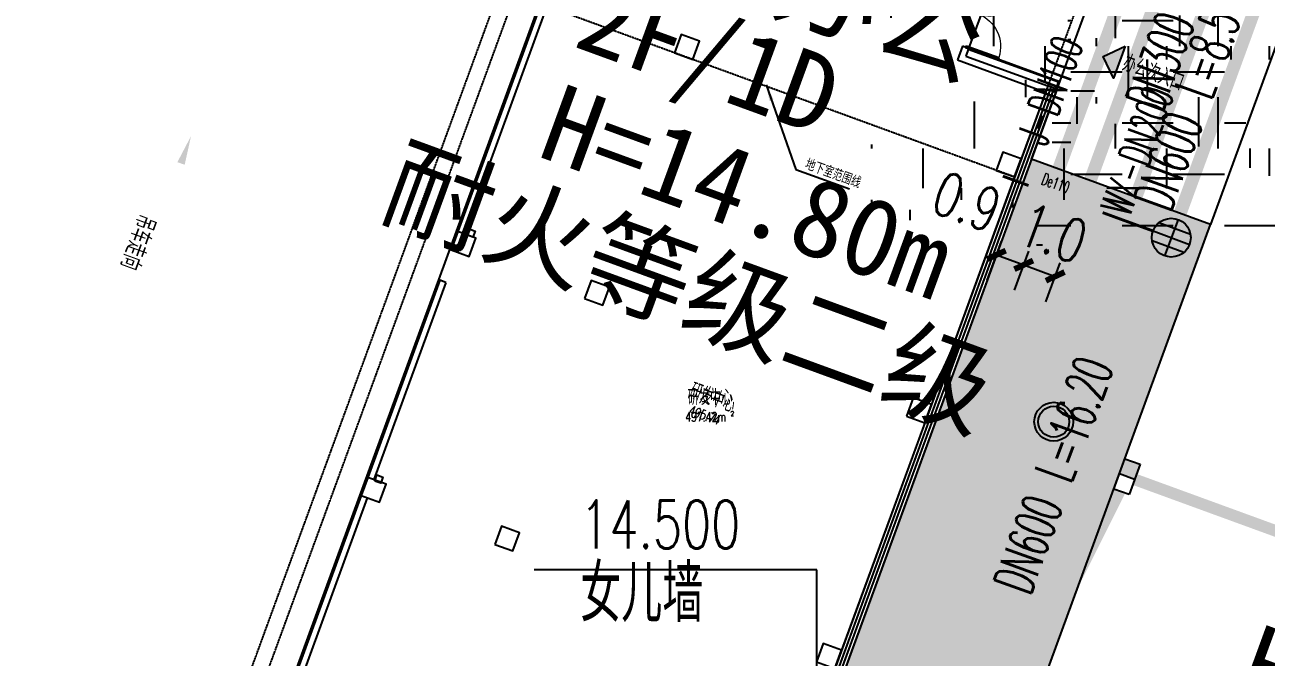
# Model space of a CAD drawing. Extents: x -111898 to 889894, y -2 to 1194865.
# Drawn here: x 712396 to 750796, y 981947 to 1001524 of the extents above; entities that cross this region are included whole.
import ezdxf

# ---------------------------------------------------------------- set-up
doc = ezdxf.new("R2010")
doc.units = 0
doc.header["$LTSCALE"] = 10
doc.header["$MEASUREMENT"] = 0
doc.linetypes.add('10平面$0$DASH', pattern=[0.35, 0.25, -0.1])
doc.layers.get('Defpoints').update_dxf_attribs({"color": 210})
for name, color, linetype in [('0-WALL', 252, 'Continuous'), ('1-单体雨水', 131, 'Continuous'), ('10平面$0$A-TEXT', 61, 'Continuous'), ('10平面$0$FH-tri', 180, 'Continuous'), ('10平面$0$WINDOW', 4, 'Continuous'), ('A-HATCH-1', 8, 'Continuous'), ('CURTWALL', 252, 'Continuous'), ('DIM_污水', 2, 'Continuous'), ('FM_ZF消防', 1, 'Continuous'), ('Gps-ZF雨水', 4, 'TG_Y'), ('TEXT_污水', 2, 'Continuous'), ('TEXT_消防', 1, 'Continuous'), ('TEXT_给水', 3, 'Continuous'), ('TEXT_雨水', 4, 'Continuous'), ('TWT_雨水口', 4, 'Continuous'), ('WALL', 252, 'Continuous'), ('WELL_污水', 2, 'Continuous'), ('WELL_雨水', 4, 'Continuous'), ('建-房间', 252, 'Continuous')]:
    doc.layers.add(name, color=color, linetype=linetype)
for name, color, linetype, lineweight in [('GPS-ZF污水', 2, 'TG_W', 60), ('GPS-ZF消防', 1, 'TG_X', 60), ('GPS-ZF给水', 3, 'TG_J', 60)]:
    doc.layers.add(name, color=color, linetype=linetype, lineweight=lineweight)
doc.styles.add('10平面$0$A-AREA', font='SIMPLEX', dxfattribs={"bigfont": 'GBCBIG'})
doc.styles.add('10平面$0$A-STANDARD', font='SIMPLEX', dxfattribs={"bigfont": 'GBCBIG'})
doc.styles.add('_TCH_DIM_T3', font='SIMPLEX', dxfattribs={"width": 0.705882, "bigfont": 'GBCBIG'})
doc.styles.add('_TWT_PIPEDN', font='SIMPLEX', dxfattribs={"width": 0.6, "height": 3, "bigfont": 'HZTXT'})
doc.styles.add('A-AREA', font='SIMPLEX', dxfattribs={"bigfont": 'GBCBIG'})
doc.styles.add('A-STANDARD', font='SIMPLEX', dxfattribs={"bigfont": 'GBCBIG'})
doc.styles.add('TG_LINETYPE', font='SIMPLEX', dxfattribs={"width": 0.8, "height": 3.5, "bigfont": 'HZTXT'})
doc.styles.add('黑体', font='', dxfattribs={"height": 12})
doc.styles.get('黑体').set_extended_font_data('SimHei')
doc.linetypes.add('TG_J', pattern='A,2,-0.3,["J",TG_LINETYPE,S=0.1,R=0,X=-0.23,Y=-0.15],0', length=2.3)
doc.linetypes.add('TG_W', pattern='A,2,-0.3,["W",TG_LINETYPE,S=0.1,R=0,X=-0.23,Y=-0.15],0', length=2.3)
doc.linetypes.add('TG_WX', pattern='A,3,-0.6,["WX",TG_LINETYPE,S=0.1,R=0,X=-0.52,Y=-0.15],0', length=3.6)
doc.linetypes.add('TG_X', pattern='A,5,-0.3,["X",TG_LINETYPE,S=0.1,R=0,X=-0.23,Y=-0.15],0', length=5.3)
doc.linetypes.add('TG_Y', pattern='A,2,-0.3,["Y",TG_LINETYPE,S=0.1,R=0,X=-0.25,Y=-0.15],0', length=2.3)
doc.dimstyles.new('_TCH_ARCH&&450', dxfattribs={"dimtxt": 1338.75, "dimasz": 450, "dimexe": 450, "dimexo": 450, "dimgap": 568.125, "dimtad": 1, "dimdec": 1, "dimlfac": 0.001, "dimzin": 0, "dimdsep": 46, "dimtxsty": '_TCH_DIM_T3', "dimblk": 'ARCHTICK', "dimcen": 0.09, "dimclrt": 7, "dimazin": 2, "dimtfac": 1, "dimtdec": 1, "dimtix": 1, "dimtmove": 2, "dimatfit": 3, "dimfxl": 0, "dimtolj": 1, "dimtzin": 0, "dimarcsym": 0})

# ---------------------------------------------------------------- blocks, each defined once
blk = doc.blocks.new('10平面$0$JYC-1')
at = {"layer": '10平面$0$FH-tri'}
h = blk.add_hatch(color=2, dxfattribs=at)
h.dxf.hatch_style = 1
h.paths.add_polyline_path([(-293091, 351608), (-291841, 350358), (-293091, 350358)])
at = {"layer": '10平面$0$FH-tri', "color": 2}
blk.add_lwpolyline([(-293091, 351608), (-291841, 350358), (-291841, 350358), (-293091, 350358)], close=True, dxfattribs=at)
at = {"layer": '10平面$0$A-TEXT', "style": '10平面$0$A-STANDARD'}
blk.add_text('办公次入口', height=900.2, rotation=45, dxfattribs=at).set_placement((-292068, 350886, 0))
blk = doc.blocks.new('10平面$0$$DorLib2D$00000002')
for p, q in [((-0.5, 0), (-0.5, 0.4875)), ((-0.475, 0.4875), (-0.5, 0.4875)), ((-0.475, 0), (-0.475, 0.4875)), ((0.475, 0), (0.475, 0.4875)), ((0.475, 0.4875), (0.5, 0.4875)), ((0.5, 0), (0.5, 0.4875)), ((-0.5, 0), (-0.475, 0)), ((0.5, 0), (0.475, 0))]:
    blk.add_line(p, q)
at = {"lineweight": 13}
for centre, start, end in [((-0.4875, 0), 0, 88.53072), ((0.4875, 0), 91.46928, 180)]:
    blk.add_arc(centre, 0.4875, start, end, dxfattribs=at)
blk = doc.blocks.new('$TWTSYS$00000375')
for p, q in [((0, 0.5, 0), (0, -0.5, 0)), ((-0.5, 0, 0), (0.5, 0, 0)), ((0.433, 0.25, 0), (-0.433, 0.25, 0)), ((0.433, -0.25, 0), (-0.433, -0.25, 0))]:
    blk.add_line(p, q)
blk.add_circle((0, 0, 0), 0.5)
blk = doc.blocks.new('$TWTSYS$00000376')
for radius in [0.5, 0.4]:
    blk.add_circle((0, 0, 0), radius)
blk = doc.blocks.new('$TwtSys$00000424')
for p, q in [((-500, 250), (500, 250)), ((-500, -250), (-500, 250)), ((0, -250), (0, 250)), ((500, 250), (500, -250)), ((500, -250), (-500, -250))]:
    blk.add_line(p, q)
blk.add_solid([(0, 250), (500, 250), (0, -250), (500, -250)])
blk = doc.blocks.new('_ArchTick')
at = {"color": 0, "linetype": 'ByBlock', "const_width": 0.4}
blk.add_lwpolyline([(-0.5, -0.5), (0.5, 0.5)], dxfattribs=at)
blk = doc.blocks.new('*D8436')
at = {"layer": 'Defpoints', "color": 0, "transparency": 16777216}
for p in [(744271, 993736), (742854, 992883), (743829, 992527)]:
    blk.add_point(p, dxfattribs=at)
at = {"layer": 'FM_ZF消防', "color": 0, "lineweight": -2, "transparency": 16777216}
for p, q in [((743008, 993306), (743450, 994515)), ((743296, 994092), (744271, 993736)), ((743984, 992949), (744425, 994158))]:
    blk.add_line(p, q, dxfattribs=at)
at = {"layer": 'FM_ZF消防', "color": 0, "lineweight": -2, "transparency": 16777216, "xscale": 450, "yscale": 450, "zscale": 450}
for p, rotation in [((743296, 994092), 159.9297117174365), ((744271, 993736), 339.9297117174365)]:
    blk.add_blockref('_ArchTick', p, dxfattribs=dict(at, rotation=rotation))
at = {"layer": 'FM_ZF消防', "color": 7, "transparency": 16777216, "insert": (744208, 995076), "char_height": 1338.8, "attachment_point": 5, "rotation": 339.9297, "style": '_TCH_DIM_T3'}
blk.add_mtext('\\A1;1.0', dxfattribs=at)
blk = doc.blocks.new('*D8437')
at = {"layer": 'Defpoints', "color": 0, "transparency": 16777216}
for p in [(743296, 994092), (742009, 993192), (742854, 992883)]:
    blk.add_point(p, dxfattribs=at)
at = {"layer": 'FM_ZF消防', "color": 0, "lineweight": -2, "transparency": 16777216}
for p, q in [((742164, 993614), (742605, 994823)), ((742451, 994401), (743296, 994092)), ((743008, 993306), (743450, 994515))]:
    blk.add_line(p, q, dxfattribs=at)
at = {"layer": 'FM_ZF消防', "color": 0, "lineweight": -2, "transparency": 16777216, "xscale": 450, "yscale": 450, "zscale": 450}
for p, rotation in [((742451, 994401), 159.9297117174431), ((743296, 994092), 339.9297117174431)]:
    blk.add_blockref('_ArchTick', p, dxfattribs=dict(at, rotation=rotation))
at = {"layer": 'FM_ZF消防', "color": 7, "transparency": 16777216, "insert": (741544, 996049), "char_height": 1338.8, "attachment_point": 5, "rotation": 339.9297, "style": '_TCH_DIM_T3'}
blk.add_mtext('\\A1;0.9', dxfattribs=at)

msp = doc.modelspace()

# ---------------------------------------------------------------- hatches: boundary and pattern name
at = {"layer": '0-WALL'}
h = msp.add_hatch(dxfattribs=at)
h.set_pattern_fill('草坪或沼泽', color=8, scale=400, angle=-0.200257)
h.set_pattern_definition([(359.79974, (-824318.4, 704905.5), (1605.5824, 1594.398), [240, -48, 64, -48, 240, -960]), (359.79974, (-824398.3, 704953.8), (1605.5824, 1594.398), [160, -120, 240, -120, 160, -800]), (359.79974, (-823836, 705591.9), (1605.5824, 1594.398), [200, -80, 200, -1120]), (359.79974, (-824634.9, 705914.7), (1605.5824, 1594.398), [80, -160, 80, -1280]), (89.79974, (-824474.9, 705914.1), (-1594.398, 1605.5824), [144, -1456]), (89.79974, (-823998.3, 704952.4), (-1594.398, 1605.5824), [160, -1440]), (89.79974, (-823596, 705591), (-1594.398, 1605.5824), [160, -1440]), (44.79974, (-823790.3, 704935.7), (5.5922, 1599.9902), [160, -2102.7417]), (134.79974, (-824206.3, 704937.2), (-1599.9902, 5.5922), [160, -2102.7417]), (63.23469, (-823838.3, 704943.9), (5.5922, 1599.99023), [160, -3417.7088]), (75.7635, (-823918.27, 704952.15), (5.59221, 1599.99023), [160, -6436.969]), (75.7635, (-823516.03, 705590.75), (5.59221, 1599.99023), [128, -6468.969]), (75.7635, (-824442.9, 705914), (5.59221, 1599.99023), [112, -6484.969]), (103.835987, (-824078.27, 704952.7), (5.59221, 1599.99023), [160, -6436.969]), (103.835987, (-823676.03, 705591.3), (5.59221, 1599.99023), [128, -6468.969]), (103.835987, (-824506.9, 705914.2), (5.59221, 1599.99023), [112, -6484.969]), (116.364795, (-824158.3, 704945), (5.5922, 1599.99023), [160, -3417.7069])])
edge = h.paths.add_edge_path()
edge.add_line((741503.08, 933538.38), (741712.87, 934018.57))
edge.add_line((741712.87, 934018.57), (745060.96, 941812.89))
edge.add_line((745060.96, 941812.89), (766890.86, 1001849.76))
edge.add_line((766890.86, 1001849.76), (760346.98, 1016169.02))
edge.add_line((760346.98, 1016169.02), (737579.78, 1026362.54))
edge.add_line((737579.78, 1026362.54), (720756.11, 1037729.77))
edge.add_line((720756.11, 1037729.77), (653654.65, 1067773.01))
edge.add_line((653654.65, 1067773.01), (467795.25, 820503.81))
edge.add_line((467795.25, 820503.81), (468143.58, 820404.89))
edge.add_line((468143.58, 820404.89), (647181.92, 1058601.18))
edge.add_line((647181.92, 1058601.18), (648464.56, 1058132.56))
edge.add_line((648464.56, 1058132.56), (650350.23, 1063296.8))
edge.add_line((650350.23, 1063296.8), (720796.15, 1037558.69))
edge.add_line((720796.15, 1037558.69), (718909.6, 1032395.07))
edge.add_line((718909.6, 1032395.07), (725484.49, 1029992.9))
edge.add_line((725484.49, 1029992.9), (726513.26, 1032808.65))
edge.add_line((726513.26, 1032808.65), (729331.07, 1031779.14))
edge.add_line((729331.07, 1031779.14), (728302.36, 1028963.46))
edge.add_line((728302.36, 1028963.46), (747084.56, 1022101.19))
edge.add_line((747084.56, 1022101.19), (755217.14, 1018452.95))
edge.add_arc((743028.5, 1006160.87), 17310.64, -14.619994, 45.242091, ccw=False)
edge.add_line((759778.64, 1001791.54), (760685.99, 1001458.08))
edge.add_line((760685.99, 1001458.08), (765094.65, 999847.31))
edge.add_line((765094.65, 999847.31), (740941.69, 933744.02))
edge.add_line((740941.69, 933744.02), (741503.08, 933538.38))
h = msp.add_hatch(dxfattribs=at)
h.set_pattern_fill('草坪或沼泽', color=8, scale=400, angle=-0.200257)
h.set_pattern_definition([(359.79974, (-824318.4, 704905.5), (1605.5824, 1594.398), [240, -48, 64, -48, 240, -960]), (359.79974, (-824398.3, 704953.8), (1605.5824, 1594.398), [160, -120, 240, -120, 160, -800]), (359.79974, (-823836, 705591.9), (1605.5824, 1594.398), [200, -80, 200, -1120]), (359.79974, (-824634.9, 705914.7), (1605.5824, 1594.398), [80, -160, 80, -1280]), (89.79974, (-824474.9, 705914.1), (-1594.398, 1605.5824), [144, -1456]), (89.79974, (-823998.3, 704952.4), (-1594.398, 1605.5824), [160, -1440]), (89.79974, (-823596, 705591), (-1594.398, 1605.5824), [160, -1440]), (44.79974, (-823790.3, 704935.7), (5.5922, 1599.9902), [160, -2102.7417]), (134.79974, (-824206.3, 704937.2), (-1599.9902, 5.5922), [160, -2102.7417]), (63.23469, (-823838.3, 704943.9), (5.5922, 1599.99023), [160, -3417.7088]), (75.7635, (-823918.27, 704952.15), (5.59221, 1599.99023), [160, -6436.969]), (75.7635, (-823516.03, 705590.75), (5.59221, 1599.99023), [128, -6468.969]), (75.7635, (-824442.9, 705914), (5.59221, 1599.99023), [112, -6484.969]), (103.835987, (-824078.27, 704952.7), (5.59221, 1599.99023), [160, -6436.969]), (103.835987, (-823676.03, 705591.3), (5.59221, 1599.99023), [128, -6468.969]), (103.835987, (-824506.9, 705914.2), (5.59221, 1599.99023), [112, -6484.969]), (116.364795, (-824158.3, 704945), (5.5922, 1599.99023), [160, -3417.7069])])
h.paths.add_polyline_path([(732141.39, 966183.52), (737682.68, 964158.95), (749076.02, 995342.79), (743534.72, 997367.36)])
at = {"layer": 'A-HATCH-1'}
h = msp.add_hatch(dxfattribs=at)
h.set_pattern_fill('EARTH', color=256, scale=500)
h.set_pattern_definition([(0, (-40587591652.2, -3379353173.3), (1587.5, 1587.5), [1587.5, -1587.5]), (0, (-40587591652.2, -3379352578), (1587.5, 1587.5), [1587.5, -1587.5]), (0, (-40587591652.2, -3379351982.7), (1587.5, 1587.5), [1587.5, -1587.5]), (90, (-40587591453.8, -3379351784.3), (-1587.5, 1587.5), [1587.5, -1587.5]), (90, (-40587590858.5, -3379351784.3), (-1587.5, 1587.5), [1587.5, -1587.5]), (90, (-40587590263.2, -3379351784.3), (-1587.5, 1587.5), [1587.5, -1587.5])])
h.paths.add_polyline_path([(743534.72, 997367.36), (746039.88, 1004224.05), (751580.98, 1002198.94), (749076.02, 995342.79)])
at = {"layer": 'WALL'}
msp.add_hatch(color=8, dxfattribs=at).paths.add_polyline_path([(735328.33, 999662.92), (735431.23, 999169.1), (735557.02, 999213.32)], flags=17)

# ---------------------------------------------------------------- linework, layer by layer
at = {"layer": '0-WALL'}
for p, q in [((736896.68, 984652.85), (728154.48, 984652.85)), ((736896.68, 979198.87), (736896.68, 984652.85))]:
    msp.add_line(p, q, dxfattribs=at)
for points in [[(734215.68, 1018338.96), (703223.75, 933513.27)], [(744295.84, 999537.98), (744371.34, 999744.62), (741581.7, 1000763.84)], [(744324.02, 999527.69), (744409.81, 999762.5), (741592, 1000792.02)]]:
    msp.add_lwpolyline(points, dxfattribs=at)
msp.add_lwpolyline([(732141.39, 966183.52), (737682.68, 964158.95), (749076.02, 995342.79), (743534.72, 997367.36)], close=True, dxfattribs=at)
at = {"layer": '1-单体雨水', "const_width": 90}
for points in [[(742649.66, 996839.02), (743446.11, 996548.03)], [(745737.51, 995710.84), (747298.47, 995140.53)]]:
    msp.add_lwpolyline(points, dxfattribs=at)
at = {"layer": 'A-HATCH-1'}
msp.add_lwpolyline([(743534.72, 997367.36), (746039.88, 1004224.05), (751580.98, 1002198.94), (749076.02, 995342.79)], close=True, dxfattribs=at)
at = {"layer": 'CURTWALL'}
for p, q in [((744042.24, 999630.64), (744007.92, 999536.71)), ((744324.02, 999527.69), (744042.24, 999630.64)), ((744136.17, 999596.32), (744101.85, 999502.39)), ((744230.09, 999562), (744195.78, 999468.08)), ((744007.92, 999536.71), (731996.88, 966662.18)), ((744101.85, 999502.39), (732090.8, 966627.86)), ((744195.78, 999468.08), (732184.73, 966593.54)), ((744289.7, 999433.76), (732278.66, 966559.23)), ((744289.7, 999433.76), (744007.92, 999536.71)), ((744324.02, 999527.69), (744289.7, 999433.76))]:
    msp.add_line(p, q, dxfattribs=at)
at = {"layer": 'Defpoints', "color": 1}
for points in [[(726068.06, 995018.82), (726136.69, 995206.67), (726324.55, 995138.04), (726255.91, 994950.19)], [(723218.71, 987400.76), (723287.35, 987588.61), (723475.2, 987519.98), (723406.57, 987332.12)]]:
    msp.add_lwpolyline(points, close=True, dxfattribs=at)
at = {"layer": 'DIM_污水'}
msp.add_lwpolyline([(742086.86, 984808.79, 0, 0, 0), (741184.29, 982355.72, 0, 266.67, 0), (741529.6, 983294.21, 0, 0, 0)], format="xyseb", dxfattribs=at)
at = {"layer": 'GPS-ZF污水', "ltscale": 0.1, "const_width": 400}
for points in [[(744430.55, 989800.45), (753343.9, 1014196.2)], [(738061.18, 972367.53), (744018.74, 988673.32)]]:
    msp.add_lwpolyline(points, dxfattribs=at)
at = {"layer": 'GPS-ZF消防', "linetype": 'TG_WX', "ltscale": 0.1, "const_width": 400}
msp.add_lwpolyline([(736653.73, 972881.76), (751402.47, 1013260.52)], dxfattribs=at)
at = {"layer": 'GPS-ZF给水', "ltscale": 0.1, "const_width": 400}
msp.add_lwpolyline([(735685.21, 973235.62), (751043.14, 1015326.92)], dxfattribs=at)
at = {"layer": 'Gps-ZF雨水', "ltscale": 0.1}
for points, const_width in [([(748067.94, 995498.19), (750590.56, 1002402.66)], 400), ([(742508.54, 980281.98), (747656.13, 994371.06)], 400), ([(746265.65, 987086.99), (742544.02, 979629.6)], 360), ([(746725.16, 987451.43), (753299.84, 985049.3)], 360)]:
    msp.add_lwpolyline(points, dxfattribs=dict(at, const_width=const_width))
at = {"layer": 'WALL', "color": 8, "linetype": '10平面$0$DASH'}
for p, q in [((701765.91, 933311.3), (729683.01, 1009721.1)), ((702235.55, 933139.71), (730152.64, 1009549.52))]:
    msp.add_line(p, q, dxfattribs=at)
at = {"layer": 'WALL', "color": 8}
for p, q in [((742346.98, 1002858.42), (741592, 1000792.02)), ((728360.07, 1002166.31), (725786.28, 995121.77)), ((728547.93, 1002097.68), (725974.13, 995053.14)), ((741404.14, 1000860.66), (741249.71, 1000437.98)), ((741592, 1000792.02), (741506.2, 1000557.2)), ((741249.71, 1000437.98), (743973.6, 999442.78)), ((741506.2, 1000557.2), (744042.24, 999630.64)), ((735328.33, 999662.92), (736247.07, 997048.94)), ((744042.24, 999630.64), (744007.92, 999536.71)), ((744324.02, 999527.69), (744042.24, 999630.64)), ((744136.17, 999596.32), (744101.85, 999502.39)), ((744230.09, 999562), (744195.78, 999468.08)), ((744101.85, 999502.39), (732090.8, 966627.86)), ((744195.78, 999468.08), (732184.73, 966593.54)), ((744289.7, 999433.76), (732278.66, 966559.23)), ((744007.92, 999536.71), (743218.62, 997376.38)), ((744324.02, 999527.69), (744289.7, 999433.76)), ((736247.07, 997048.94), (737909.59, 996441.53)), ((743012.72, 996812.82), (740438.93, 989768.28)), ((725237.2, 993618.94), (723006.58, 987513.67)), ((725425.06, 993550.3), (723194.43, 987445.03)), ((740233.02, 989204.71), (737659.23, 982160.17)), ((722800.67, 986950.1), (720226.88, 979905.56)), ((722988.53, 986881.47), (720414.73, 979836.93))]:
    msp.add_line(p, q, dxfattribs=at)
at = {"layer": 'WALL', "color": 8, "linetype": '10平面$0$DASH'}
msp.add_lwpolyline([(734159.69, 1018040.02), (748812.34, 1012686.52), (743012.72, 996812.82), (728360.07, 1002166.31)], close=True, dxfattribs=at)
at = {"layer": 'WALL', "color": 8}
for points in [[(732492.87, 1000656.35), (733056.43, 1000450.45), (733262.34, 1001014.01), (732698.77, 1001219.92)], [(742449.16, 997018.72), (743012.72, 996812.82), (743218.62, 997376.38), (742655.06, 997582.29)], [(725580.37, 994558.21), (726143.94, 994352.3), (726349.84, 994915.87), (725786.28, 995121.77)], [(729713.17, 993048.25), (730276.73, 992842.34), (730482.64, 993405.91), (729919.08, 993611.81)], [(739669.46, 989410.62), (740233.02, 989204.71), (740438.93, 989768.28), (739875.36, 989974.18)], [(722800.67, 986950.1), (723364.24, 986744.2), (723570.14, 987307.76), (723006.58, 987513.67)], [(726933.47, 985440.14), (727497.04, 985234.24), (727702.94, 985797.8), (727139.38, 986003.71)], [(736889.76, 981802.51), (737453.32, 981596.61), (737659.23, 982160.17), (737095.66, 982366.08)]]:
    msp.add_lwpolyline(points, close=True, dxfattribs=at)
for points in [[(741592, 1000792.02), (741404.14, 1000860.66)], [(744295.84, 999537.98), (744371.34, 999744.62), (741581.7, 1000763.84)], [(744324.02, 999527.69), (744409.81, 999762.5), (741592, 1000792.02)], [(725425.06, 993550.3), (725237.2, 993618.94)]]:
    msp.add_lwpolyline(points, dxfattribs=at)
msp.add_lwpolyline([(715169.42, 991596.08, 0, 0, 0), (717537.31, 998077.06, 0, 240, 0), (717228.45, 997231.71, 0, 0, 0)], format="xyseb", dxfattribs=at)

# ---------------------------------------------------------------- block references
at = {"layer": '10平面$0$WINDOW', "xscale": -2200, "yscale": 2200, "zscale": 299.9999999999999, "rotation": 249.9297114628386}
msp.add_blockref('10平面$0$$DorLib2D$00000002', (741875.56, 1001859.54), dxfattribs=at)
at = {"layer": 'TWT_雨水口', "rotation": 69.92970842670957}
msp.add_blockref('$TwtSys$00000424', (746490.34, 987537.23), dxfattribs=at)
at = {"layer": 'WALL', "xscale": 0.6000000000000003, "yscale": 0.6000000000000003, "zscale": 0.6000000000000003, "rotation": 294.9297114345945}
msp.add_blockref('10平面$0$JYC-1', (629253.09, 752471.47), dxfattribs=at)
at = {"layer": 'WELL_污水', "xscale": 1200, "yscale": 1200, "zscale": 1200, "rotation": 339.7997433390076}
msp.add_blockref('$TWTSYS$00000376', (744224.65, 989236.89), dxfattribs=at)
at = {"layer": 'WELL_雨水', "xscale": 1200, "yscale": 1200, "zscale": 1200, "rotation": 339.79974336667}
msp.add_blockref('$TWTSYS$00000375', (747862.03, 994934.63), dxfattribs=at)

# ---------------------------------------------------------------- texts
at = {"layer": '0-WALL', "style": '黑体'}
for s, p in [('附属办公', (729215.84, 1004281.55)), ('2F/1D', (729316.83, 1000872.85)), ('H=14.80m', (728191.9, 997478.85)), ('耐火等级二级', (723301.89, 995646.1)), ('H=3.00m', (749801.91, 980742.55))]:
    msp.add_text(s, height=2406.438, rotation=339.929711, dxfattribs=at).set_placement(p)
at = {"layer": '0-WALL', "color": 7, "style": 'A-STANDARD', "width": 0.705882}
msp.add_text('14.500', height=1487.5, dxfattribs=at).set_placement((729576.96, 985312.51))
at = {"layer": '0-WALL', "color": 7, "style": 'A-STANDARD'}
msp.add_text('女儿墙', height=1762.963, dxfattribs=at).set_placement((729576.96, 983037.51))
at = {"layer": 'TEXT_污水', "style": '_TWT_PIPEDN', "width": 0.557143}
msp.add_text('DN300', height=1225, rotation=69.929488, dxfattribs=at).set_placement((747575.07, 998771.21))
at = {"layer": 'TEXT_消防', "style": '_TWT_PIPEDN', "width": 0.557143}
msp.add_text('WX-DN200', height=980, rotation=70.009628, dxfattribs=at).set_placement((746572.81, 995562.03))
at = {"layer": 'TEXT_给水', "style": '_TWT_PIPEDN', "width": 0.557143}
msp.add_text('J-DN100', height=980, rotation=69.954404, dxfattribs=at).set_placement((743990.09, 997723.96))
at = {"layer": 'TEXT_雨水', "style": '_TWT_PIPEDN', "width": 0.557143}
for s, height, rotation, p in [('L=8.55', 1225, 69.929711, (749095.92, 999149.56)), ('DN600', 1225, 69.929711, (747829.12, 995682.3)), ('De110', 367.5, 339.929711, (743816.39, 996593.95)), ('L=16.20', 1225, 69.929711, (744759.78, 987281.44)), ('DN600', 1225, 69.929711, (743492.98, 983814.18))]:
    msp.add_text(s, height=height, rotation=rotation, dxfattribs=at).set_placement(p)
at = {"layer": 'WALL', "color": 8}
for s, height, rotation, style, p in [('地下室范围线', 352.593, 339.929672, '10平面$0$A-STANDARD', (736499.14, 997068.64)), ('吊车走向', 604.444, 249.929848, '10平面$0$A-STANDARD', (715920.19, 995705.33)), ('研发中心', 503.704, 339.929672, '10平面$0$A-AREA', (732909.31, 989996.07))]:
    msp.add_text(s, height=height, rotation=rotation, dxfattribs=dict(at, style=style)).set_placement(p)
at = {"layer": 'WALL', "color": 8, "style": '10平面$0$A-AREA', "width": 0.705882}
msp.add_text('495.74', height=297.5, rotation=339.929672, dxfattribs=at).set_placement((732910.35, 989464.69))
at = {"layer": '建-房间', "style": 'A-AREA'}
msp.add_text('研发中心', height=482.27, dxfattribs=at).set_placement((732896.24, 989750.48))
at = {"layer": '建-房间', "style": 'A-AREA', "width": 0.705882}
for s, height, p in [('497.42m', 297.5, (732828.79, 989238.61)), ('2', 148.75, (734228.79, 989413.61))]:
    msp.add_text(s, height=height, dxfattribs=at).set_placement(p)

# ---------------------------------------------------------------- dimensions: what is measured, and where the dimension line sits
at = {"layer": 'FM_ZF消防'}
for base, p1, p2, picture, middle in [((743295.71, 994092.01), (742009.12, 993191.75), (742854.01, 992883.06), '*D8437', (741544.08, 996049.49)), ((744270.84, 993735.73), (742854.01, 992883.06), (743829.14, 992526.79), '*D8436', (744207.95, 995076.22))]:
    dim = msp.add_linear_dim(base=base, p1=p1, p2=p2, angle=339.929712, dimstyle='_TCH_ARCH&&450', override={"dimgap": 0}, dxfattribs=at)
    dim.commit()
    dim.dimension.update_dxf_attribs({"geometry": picture, "text_midpoint": middle, "dimtype": 161, "text_rotation": 339.929712})

doc.saveas('drawing.dxf')
